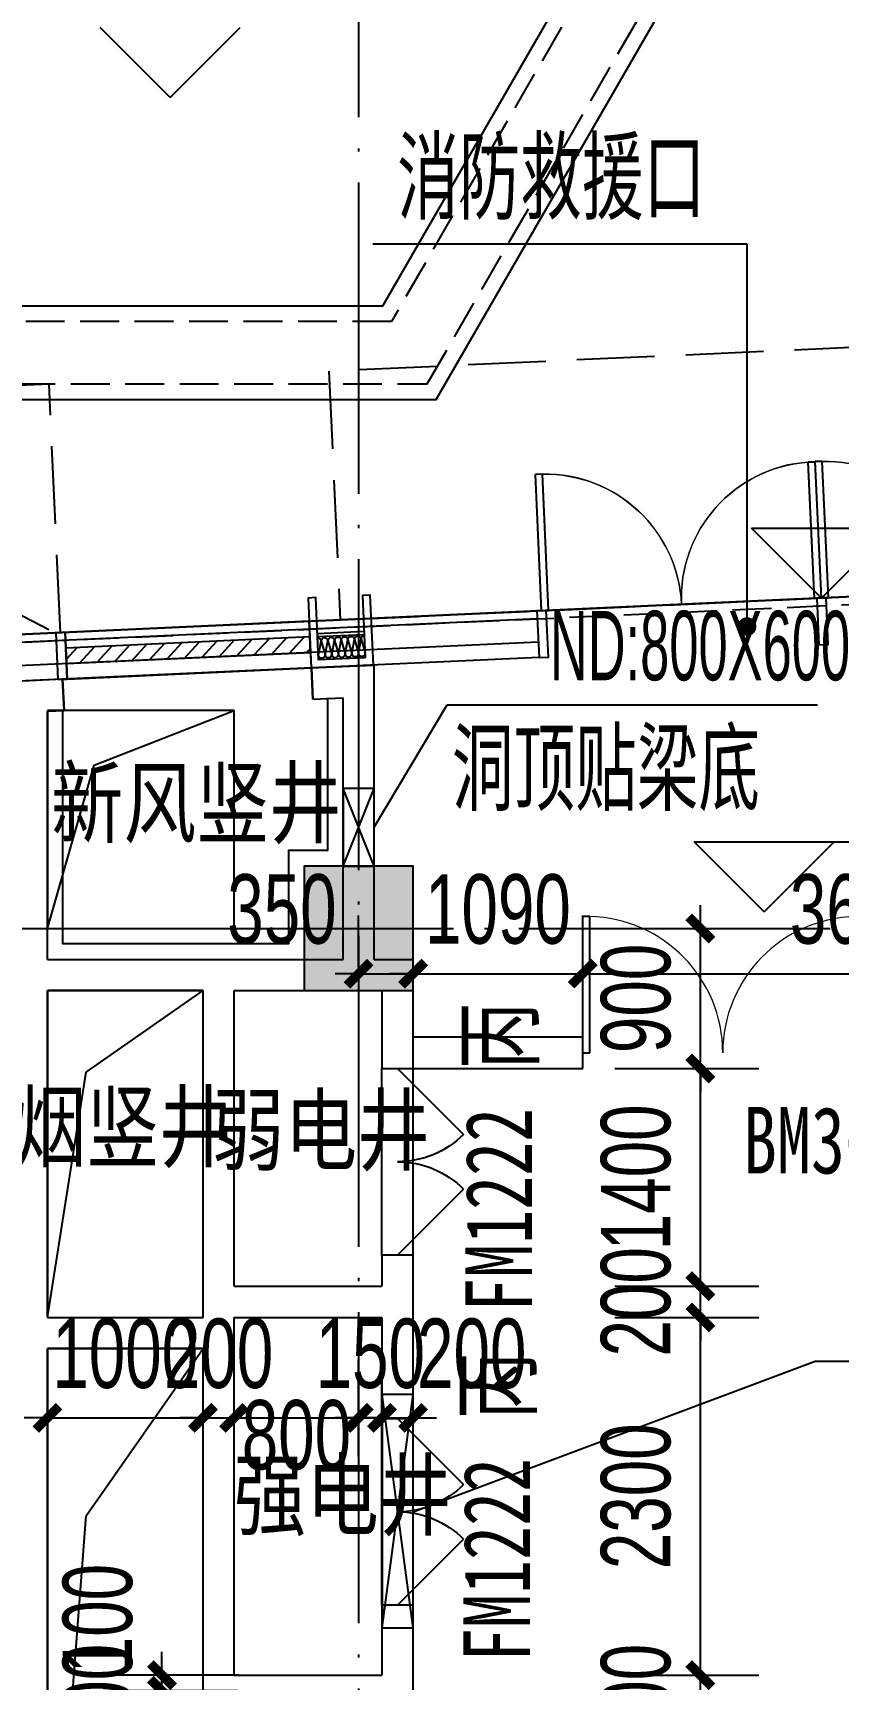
# Model space of a CAD drawing. Extents: x -409435 to 356702, y -107829 to 330904.
# Drawn here: x 84307 to 89481, y 190075 to 200656 of the extents above; entities that cross this region are included whole.
import ezdxf
from ezdxf.xclip import XClip

# ---------------------------------------------------------------- set-up
doc = ezdxf.new("R2010")
doc.units = 0
doc.header["$LTSCALE"] = 1000
doc.header["$MEASUREMENT"] = 0
doc.header["$XCLIPFRAME"] = 0
for name, pattern in [('104-14# 核心筒$0$DOTE', [2.42, 2, -0.2, 0.02, -0.2]), ('14#楼幕墙$0$DASH', [0.35, 0.25, -0.1]), ('DASH', [0.35, 0.25, -0.1]), ('X-104 14#平面$0$$0$DASH', [0.35, 0.25, -0.1]), ('X-104 14#平面$0$DASH', [0.35, 0.25, -0.1])]:
    doc.linetypes.add(name, pattern=pattern)
for name, color, linetype in [('01-标注_尺寸', 124, 'Continuous'), ('01-标注_符号', 200, 'Continuous'), ('02-TEXT_标注', 130, 'Continuous'), ('104-14# 核心筒$0$A-C_玻璃幕墙', 140, 'Continuous'), ('104-14# 核心筒$0$A_AXIS-轴线', 36, '104-14# 核心筒$0$DOTE'), ('104-14# 核心筒$0$A_STR-砼柱', 51, 'Continuous'), ('14#楼幕墙$0$A-C_玻璃幕墙', 140, 'Continuous'), ('14#楼幕墙$0$A-C_窗', 140, 'Continuous'), ('14#楼幕墙$0$A-C_门', 150, 'Continuous'), ('PUB_HATCH', 8, 'Continuous'), ('X-104 14#平面$0$01-标注_标高', 200, 'Continuous'), ('X-104 14#平面$0$02-TEXT_标注', 130, 'Continuous'), ('X-104 14#平面$0$02-TEXT_门窗', 151, 'Continuous'), ('X-104 14#平面$0$A-C_玻璃幕墙', 140, 'Continuous'), ('X-104 14#平面$0$A-C_窗', 140, 'Continuous'), ('X-104 14#平面$0$A-C_门', 150, 'Continuous'), ('X-104 14#平面$0$A-O_散水', 134, 'Continuous'), ('X-104 14#平面$0$A-SUR_保温', 222, 'Continuous'), ('X-104 14#平面$0$A-TECH_暖通', 6, 'Continuous'), ('X-104 14#平面$0$A-TECH_电气', 240, 'Continuous'), ('X-104 14#平面$0$A-TECH_结构', 21, 'Continuous'), ('X-104 14#平面$0$A_STR-砌块墙', 121, 'Continuous'), ('X-104 14#平面$0$DOOR_FIRE', 220, 'Continuous'), ('X-104 14#平面$0$DOOR_FIRE_TEXT', 7, 'Continuous'), ('X-104 14#平面$0$DUCT-新风管立管', 3, 'Continuous'), ('X-104 14#平面$0$DUCT-新风管端线', 2, 'Continuous'), ('建-标注-文本', 254, 'Continuous'), ('建-标注-索引', 75, 'Continuous')]:
    doc.layers.add(name, color=color, linetype=linetype)
doc.styles.add('_TCH_DIM', font='ros.shx', dxfattribs={"width": 0.8, "height": 2, "bigfont": 'jd.shx'})
doc.styles.add('_TCH_DIM_T3', font='ros.shx', dxfattribs={"width": 0.705882, "bigfont": 'jd.shx'})
doc.styles.add('X-104 14#平面$0$_TCH_WINDOW', font='STXIHEI_0.TTF', dxfattribs={"width": 0.75, "height": 3.5})
doc.styles.add('X-104 14#平面$0$Standard', font='STXIHEI_0.TTF', dxfattribs={"width": 0.8})
doc.dimstyles.new('_TCH_ARCH&&150', dxfattribs={"dimtxt": 446.25, "dimasz": 150, "dimexe": 375, "dimexo": 450, "dimgap": 189.375, "dimtad": 1, "dimdec": 0, "dimzin": 0, "dimdsep": 46, "dimtxsty": '_TCH_DIM_T3', "dimblk": 'ARCHTICK', "dimcen": 0.09, "dimclrt": 7, "dimazin": 2, "dimtfac": 1, "dimtdec": 0, "dimtix": 1, "dimtmove": 2, "dimatfit": 3, "dimfxl": 0, "dimtolj": 1, "dimtzin": 0, "dimarcsym": 0})

# ---------------------------------------------------------------- blocks, each defined once
blk = doc.blocks.new('14#楼幕墙$0$A$C678332E3')
blk.add_lwpolyline([(0, 0), (60, 0), (60, 300), (0, 300)], close=True)
blk = doc.blocks.new('14#楼幕墙$0$$LinePat$岩棉板')
at = {"color": 0}
for p, q in [((0, -17), (12, -67)), ((12, -67), (24, -17))]:
    blk.add_line(p, q, dxfattribs=at)
for centre, start, end in [((12, -17), 0, 180), ((0, -67), 270, 0), ((24, -67), 180, 270)]:
    blk.add_arc(centre, 12, start, end, dxfattribs=at)
at = {"layer": 'Defpoints'}
blk.add_point((0, 0.1), dxfattribs=at)
at = {"layer": 'Defpoints', "color": 0}
blk.add_point((24, -84), dxfattribs=at)
blk = doc.blocks.new('*U485')
blk.add_lwpolyline([(300, 0), (0, 0), (0, 150), (300, 150)], close=True)
at = {"color": 8, "xscale": -1.785714284225998, "yscale": 1.782568518697715, "zscale": 1.782568518697715, "rotation": 180}
for p in [(0, 0), (43, 0), (86, 0), (129, 0), (171, 0), (214, 0), (257, 0)]:
    blk.add_blockref('14#楼幕墙$0$$LinePat$岩棉板', p, dxfattribs=at)
blk = doc.blocks.new('14#楼幕墙$0$A$C07E80D9E')
blk.add_lwpolyline([(-350, -50), (-50, -50), (-50, -450), (0, -450), (0, 0), (-400, 0), (-400, -450), (-350, -450)], close=True)
for points in [[(-50, -200), (-350, -200)], [(-50, -220), (-350, -220)]]:
    blk.add_lwpolyline(points)
at = {"layer": '14#楼幕墙$0$A-C_玻璃幕墙', "rotation": 180}
blk.add_blockref('*U485', (-50, -50), dxfattribs=at)
blk = doc.blocks.new('14#楼幕墙$0$A$C140B3602')
for name, p, rotation in [('14#楼幕墙$0$A$C07E80D9E', (69079, 16163), 181.6065577298201), ('14#楼幕墙$0$A$C678332E3', (72343, 16254), 1.606557729673097), ('14#楼幕墙$0$A$C678332E3', (67450, 16117), 1.606557729673097), ('14#楼幕墙$0$A$C678332E3', (70544, 16204), 1.606557729673097)]:
    blk.add_blockref(name, p, dxfattribs=dict(rotation=rotation))
blk = doc.blocks.new('14#楼幕墙$0$A$C22714246')
at = {"linetype": '14#楼幕墙$0$DASH'}
blk.add_lwpolyline([(1740, 497), (870, 0), (0, 497)], dxfattribs=at)
at = {"layer": '14#楼幕墙$0$A-C_玻璃幕墙', "color": 1}
blk.add_lwpolyline([(899, 122, 0, 25, 0), (802, 217, 0, 0, 0), (900, 340, 25, 0, 0), (796, 422, 0, 0, 0)], format="xyseb", dxfattribs=at)
blk = doc.blocks.new('14#楼幕墙$0$$DorLib2D$00000002')
for p, q in [((-0.5, 0), (-0.5, 0.4875)), ((-0.475, 0.4875), (-0.5, 0.4875)), ((-0.475, 0), (-0.475, 0.4875)), ((0.475, 0), (0.475, 0.4875)), ((0.475, 0.4875), (0.5, 0.4875)), ((0.5, 0), (0.5, 0.4875)), ((-0.5, 0), (-0.475, 0)), ((0.5, 0), (0.475, 0))]:
    blk.add_line(p, q)
at = {"lineweight": 13}
for centre, start, end in [((-0.4875, 0), 0, 88.53072), ((0.4875, 0), 91.46928, 180)]:
    blk.add_arc(centre, 0.4875, start, end, dxfattribs=at)
blk = doc.blocks.new('14#楼幕墙')
at = {"layer": '14#楼幕墙$0$A-C_玻璃幕墙'}
for p, q in [((92266, 197155), (62308, 195791)), ((87548, 196890), (82718, 196670)), ((87555, 196740), (82725, 196521)), ((87560, 196641), (82730, 196421))]:
    blk.add_line(p, q, dxfattribs=at)
blk.add_lwpolyline([(120742, 216995), (99427, 222925), (92266, 197155), (62308, 195791), (62738, 196820), (22065, 195795), (17309, 179208), (53491, 179840), (52927, 177185), (83500, 178466), (82418, 175654), (109062, 173768), (119297, 188914), (117563, 189300)], close=True, dxfattribs=at)
at = {"layer": '14#楼幕墙$0$A-C_玻璃幕墙', "linetype": '14#楼幕墙$0$DASH', "ltscale": 2}
for points in [[(84411, 198399), (79017, 198154)], [(84484, 196801), (84411, 198399)]]:
    blk.add_lwpolyline(points, dxfattribs=at)
at = {"layer": '14#楼幕墙$0$A-C_玻璃幕墙', "rotation": 1.000000000000248}
blk.add_blockref('14#楼幕墙$0$A$C140B3602', (17309, 179208), dxfattribs=at)
at = {"layer": '14#楼幕墙$0$A-C_窗', "rotation": 182.6065577298175}
blk.add_blockref('14#楼幕墙$0$A$C22714246', (84432, 197295), dxfattribs=at)
at = {"layer": '14#楼幕墙$0$A-C_门', "xscale": -1800, "yscale": 1800, "zscale": 100, "rotation": 2.606557729849808}
for p in [(90273, 197064), (88475, 196982)]:
    blk.add_blockref('14#楼幕墙$0$$DorLib2D$00000002', p, dxfattribs=at)
blk = doc.blocks.new('_FZH')
blk.add_lwpolyline([(-0.5, -0.5), (0.5, -0.5), (0.5, 0.5), (-0.5, 0.5)], close=True)
at = {"layer": 'PUB_HATCH'}
blk.add_solid([(-0.5, -0.5), (0.5, -0.5), (-0.5, 0.5), (0.5, 0.5)], dxfattribs=at)
blk = doc.blocks.new('104-14# 核心筒')
at = {"layer": '104-14# 核心筒$0$A-C_玻璃幕墙'}
blk.add_lwpolyline([(82417.6, 175653.6), (83499.8, 178465.9), (52926.6, 177184.7), (53491, 179839.8), (17309.3, 179208.2), (22065.4, 195794.6), (62738.3, 196820), (62307.5, 195791.2), (92265.6, 197155.1), (99426.9, 222925), (120741.8, 216994.6), (117562.9, 189300.5), (119297.3, 188914.5), (109062.3, 173767.9), (82417.6, 175653.6)], dxfattribs=at)
at = {"layer": '104-14# 核心筒$0$A_AXIS-轴线'}
for p, q in [((86400, 228733.6), (86400, 169654.9)), ((-9370.1, 194900), (120259.9, 194900))]:
    blk.add_line(p, q, dxfattribs=at)
at = {"layer": '104-14# 核心筒$0$A_STR-砼柱', "xscale": 700, "yscale": 800, "zscale": 800}
blk.add_blockref('_FZH', (86400, 194900), dxfattribs=at)
blk = doc.blocks.new('*U391')
h = blk.add_hatch()
h.set_pattern_fill('ANSI31', color=256, scale=50)
h.set_pattern_definition([(45, (-56042.43, 120006.8), (-56.1266, 56.1266), [])])
h.paths.add_polyline_path([(-1570, 100), (0, 100), (0, 200), (-1570, 200)])
for points in [[(-1570, 0), (0, 0), (0, 300), (-1570, 300)], [(-1570, 100), (0, 100), (0, 200), (-1570, 200)]]:
    blk.add_lwpolyline(points, close=True)
blk = doc.blocks.new('*U423')
blk.add_lwpolyline([(200, 0), (200, 1500), (0, 1500), (0, 0), (200, 0), (0, 1500), (0, 0), (200, 1500)])
blk = doc.blocks.new('X-104 14#平面$0$dd')
at = {"layer": 'X-104 14#平面$0$A-TECH_电气'}
blk.add_blockref('*U423', (86613, -108696), dxfattribs=at)
blk = doc.blocks.new('*U418')
blk.add_lwpolyline([(200, 0), (200, 500), (0, 500), (0, 0), (200, 0), (0, 500), (0, 0), (200, 500)])
blk = doc.blocks.new('X-104 14#平面$0$sdfjladfiididid')
at = {"layer": 'X-104 14#平面$0$A-TECH_暖通'}
blk.add_blockref('*U418', (86300, 195300), dxfattribs=at)
blk = doc.blocks.new('X-104 14#平面$0$$DorLib2D$00000002')
for p, q in [((-0.5, 0), (-0.5, 0.4875)), ((-0.475, 0.4875), (-0.5, 0.4875)), ((-0.475, 0), (-0.475, 0.4875)), ((0.475, 0), (0.475, 0.4875)), ((0.475, 0.4875), (0.5, 0.4875)), ((0.5, 0), (0.5, 0.4875)), ((-0.5, 0), (-0.475, 0)), ((0.5, 0), (0.475, 0))]:
    blk.add_line(p, q)
at = {"lineweight": 13}
for centre, start, end in [((-0.4875, 0), 0, 88.53072), ((0.4875, 0), 91.46928, 180)]:
    blk.add_arc(centre, 0.4875, start, end, dxfattribs=at)
blk = doc.blocks.new('X-104 14#平面$0$$DorLib2D$00000116')
at = {"color": 0}
for p, q in [((-0.5, 0), (-0.1464, 0.3536)), ((0.5, 0), (0.1464, 0.3536))]:
    blk.add_line(p, q, dxfattribs=at)
for centre, start, end in [((-0.5, 0), 0, 45), ((0.5, 0), 135, 180)]:
    blk.add_arc(centre, 0.5, start, end, dxfattribs=at)
blk = doc.blocks.new('X-104 14#平面')
at = {"layer": 'X-104 14#平面$0$01-标注_标高'}
for p, q in [((85188.7, 200241), (84738.7, 200691)), ((85188.7, 200241), (85638.7, 200691)), ((89374.1, 197023.4), (88924.1, 197473.4)), ((88924.1, 197473.4), (90959, 197473.4)), ((89374.1, 197023.4), (89824.1, 197473.4)), ((89006.4, 195007.5), (88556.4, 195457.5)), ((88556.4, 195457.5), (90591.3, 195457.5)), ((89006.4, 195007.5), (89456.4, 195457.5))]:
    blk.add_line(p, q, dxfattribs=at)
at = {"layer": 'X-104 14#平面$0$A-C_玻璃幕墙'}
blk.add_lwpolyline([(82417.6, 175653.6), (83499.8, 178465.9), (52926.6, 177184.7), (53491, 179839.8), (17309.3, 179208.2), (22065.4, 195794.6), (62738.3, 196820), (62307.5, 195791.2), (92265.6, 197155.1), (99426.9, 222925), (120741.8, 216994.6), (117562.9, 189300.5), (119297.3, 188914.5), (109062.3, 173767.9), (82417.6, 175653.6)], dxfattribs=at)
at = {"layer": 'X-104 14#平面$0$A-C_玻璃幕墙', "linetype": 'X-104 14#平面$0$DASH', "ltscale": 2}
blk.add_lwpolyline([(91099.5, 198703.6), (86209.5, 198481), (86282.3, 196882.7), (92265.6, 197155.1), (94479, 205119.8), (92937.4, 205548.2), (91034.5, 198700.7)], dxfattribs=at)
at = {"layer": 'X-104 14#平面$0$A-C_窗', "linetype": 'DASH'}
for p, q in [((84497.8, 196501.1), (84506.8, 196301.3)), ((86105.2, 196374.1), (86096.1, 196573.9))]:
    blk.add_line(p, q, dxfattribs=at)
at = {"layer": 'X-104 14#平面$0$A-O_散水'}
blk.add_lwpolyline([(91629.3, 207692.9), (86552.7, 198900), (24000, 198900), (24000, 198300), (86899.1, 198300), (92226.2, 207526.9)], close=True, dxfattribs=at)
at = {"layer": 'X-104 14#平面$0$A-O_散水', "linetype": 'X-104 14#平面$0$DASH'}
blk.add_lwpolyline([(91728.8, 207665.3), (86610.4, 198800), (24000, 198800), (24000, 198400), (86841.3, 198400), (92126.7, 207554.5)], close=True, dxfattribs=at)
at = {"layer": 'X-104 14#平面$0$A-SUR_保温'}
blk.add_lwpolyline([(86200, 196383), (86200, 195400), (85950, 195400), (85950, 194800), (84500, 194800), (84500, 196296.5)], dxfattribs=at)
at = {"layer": 'X-104 14#平面$0$A-TECH_结构', "linetype": 'X-104 14#平面$0$$0$DASH'}
blk.add_lwpolyline([(82521.6, 175784.7), (83573.8, 178519), (52988.9, 177237.3), (53553, 179890.9), (17376, 179259.4), (22103.3, 195745.6), (62662.4, 196768.1), (62230.9, 195737.7), (92304.1, 197106.8), (95072, 207067.2)], dxfattribs=at)
at = {"layer": 'X-104 14#平面$0$A_STR-砌块墙'}
for p, q in [((86500, 196592.3), (86096.1, 196573.9)), ((86500, 194700), (86500, 196592.3)), ((84497.8, 196501.1), (84200, 196487.6)), ((84506.8, 196301.3), (84497.8, 196501.1)), ((86096.1, 196573.9), (86105.2, 196374.1)), ((86105.2, 196374.1), (86300, 196383)), ((86300, 194700), (86300, 196383)), ((84400, 196296.5), (84506.8, 196301.3)), ((84400, 194700), (84400, 196296.5)), ((84400, 194700), (85500, 194700)), ((85500, 194700), (86300, 194700)), ((86500, 194700), (86750, 194700)), ((86750, 194000), (86750, 194700)), ((84400, 194500), (85400, 194500)), ((84400, 192400), (84400, 194500)), ((85400, 192500), (85400, 194500)), ((85600, 194500), (86400, 194500)), ((85600, 192600), (85600, 194500)), ((86400, 194500), (86550, 194500)), ((86550, 194500), (86550, 194000)), ((87839.9, 194199.9), (86750, 194199.9)), ((87839.9, 193999.9), (87839.9, 194199.9)), ((86550, 194000), (86750, 194000)), ((86750, 193999.9), (87839.9, 193999.9)), ((86750, 192800), (86550, 192800)), ((86550, 192800), (86550, 192600)), ((86750, 192500), (86750, 192800)), ((85600, 192600), (86550, 192600)), ((85400, 192400), (85400, 192500)), ((86750, 191750), (86750, 192500)), ((84400, 192400), (85400, 192400)), ((85600, 192300), (85600, 192400)), ((85600, 192400), (86550, 192400)), ((86550, 192400), (86550, 191750)), ((85600, 190100), (85600, 192300)), ((84400, 192200), (85400, 192200)), ((84400, 187900), (84400, 192200)), ((85400, 190000), (85400, 192200)), ((86550, 191750), (86750, 191750)), ((86750, 190550), (86550, 190550)), ((86550, 190550), (86550, 190100)), ((86750, 190000), (86750, 190550)), ((85600, 190100), (86550, 190100))]:
    blk.add_line(p, q, dxfattribs=at)
at = {"layer": 'X-104 14#平面$0$DOOR_FIRE'}
for p, q in [((86550, 192800), (86550, 194000)), ((86750, 192800), (86750, 194000)), ((86550, 190550), (86550, 191750)), ((86750, 190550), (86750, 191750))]:
    blk.add_line(p, q, dxfattribs=at)
at = {"layer": 'X-104 14#平面$0$DUCT-新风管立管'}
for p, q in [((85600, 196300), (84400, 196300)), ((84400, 196300), (84400, 194900)), ((85600, 194900), (85600, 196300)), ((84400, 194900), (85600, 194900)), ((85400, 194500), (84400, 194500)), ((84400, 194500), (84400, 192400)), ((85400, 192400), (85400, 194500)), ((84400, 192400), (85400, 192400)), ((85400, 192200), (84400, 192200)), ((84400, 192200), (84400, 187900)), ((85400, 187900), (85400, 192200))]:
    blk.add_line(p, q, dxfattribs=at)
at = {"layer": 'X-104 14#平面$0$DUCT-新风管端线'}
for p, q in [((84700, 195950), (85600, 196300)), ((84400, 194900), (84700, 195950)), ((84650, 193975), (85400, 194500)), ((84400, 192400), (84650, 193975)), ((84650, 191125), (85400, 192200)), ((84400, 187900), (84650, 191125))]:
    blk.add_line(p, q, dxfattribs=at)
ref = blk.add_blockref('104-14# 核心筒', (0, 0))
XClip(ref).set_block_clipping_path([(-38664.3623821461, -25500), (139216.5485069363, 330900)])
for name, p in [('X-104 14#平面$0$dd', (-62.7, 299100)), ('14#楼幕墙', (0, 0)), ('X-104 14#平面$0$sdfjladfiididid', (0, 0))]:
    blk.add_blockref(name, p)
at = {"layer": 'X-104 14#平面$0$A-C_窗', "rotation": 2.616556001988863}
blk.add_blockref('*U391', (86096.1, 196574.2), dxfattribs=at)
at = {"layer": 'X-104 14#平面$0$A-C_门', "xscale": 1800, "yscale": 1800, "zscale": 100, "rotation": 2.606557730057283}
for p in [(90273.2, 197064.4), (88475, 196982.5)]:
    blk.add_blockref('X-104 14#平面$0$$DorLib2D$00000002', p, dxfattribs=at)
at = {"layer": 'X-104 14#平面$0$A-C_门', "xscale": 1800, "yscale": 1800, "zscale": 200}
blk.add_blockref('X-104 14#平面$0$$DorLib2D$00000002', (88739.9, 194099.9), dxfattribs=at)
at = {"layer": 'X-104 14#平面$0$DOOR_FIRE', "xscale": 1200, "yscale": -1200, "zscale": 200, "rotation": 90}
for p in [(86650, 193400), (86650, 191150)]:
    blk.add_blockref('X-104 14#平面$0$$DorLib2D$00000116', p, dxfattribs=at)
at = {"layer": 'X-104 14#平面$0$02-TEXT_标注', "style": 'X-104 14#平面$0$Standard', "width": 0.8}
for s, p in [('新风竖井', (84422, 195493.5, -3000)), ('油烟竖井', (83715.1, 193411.2, 3000)), ('弱电井', (85455.7, 193389.8)), ('强电井', (85595.4, 191044.5))]:
    blk.add_text(s, height=428.14, dxfattribs=at).set_placement(p)
at = {"layer": 'X-104 14#平面$0$02-TEXT_门窗', "style": 'X-104 14#平面$0$_TCH_WINDOW', "width": 0.75}
blk.add_text('BM3623', height=428.14, dxfattribs=at).set_placement((88870, 193324.9))
at = {"layer": 'X-104 14#平面$0$DOOR_FIRE_TEXT', "style": 'X-104 14#平面$0$_TCH_WINDOW', "width": 0.75}
for s, height, p in [('丙', 428.1, (87514.1, 193991.7)), ('FM1222', 428.14, (87514.1, 192435.6)), ('丙', 428.1, (87500.8, 191741.7)), ('FM1222', 428.14, (87500.8, 190185.6))]:
    blk.add_text(s, height=height, rotation=90, dxfattribs=at).set_placement(p)
blk = doc.blocks.new('ddcc')
at = {"layer": '01-标注_符号'}
for p, q in [((86750, 191150), (89334, 192118)), ((89334, 192118), (92795, 192118))]:
    blk.add_line(p, q, dxfattribs=at)
blk = doc.blocks.new('sjdfadsfiididdi')
at = {"layer": '建-标注-索引'}
for p, q in [((86500, 195550), (86968, 196338)), ((86968, 196338), (89348, 196338))]:
    blk.add_line(p, q, dxfattribs=at)
at = {"layer": '建-标注-文本', "style": '_TCH_DIM'}
for s, height, width, p in [('ND:800X600', 446.2, 0.564706, (87629, 196495)), ('洞顶贴梁底', 520.9, 0.8, (87000, 195655))]:
    blk.add_text(s, height=height, dxfattribs=dict(at, width=width)).set_placement(p)
blk = doc.blocks.new('_ArchTick')
at = {"color": 0, "linetype": 'ByBlock', "const_width": 0.4}
blk.add_lwpolyline([(-0.5, -0.5), (0.5, 0.5)], dxfattribs=at)
blk = doc.blocks.new('*D2238')
at = {"layer": '01-标注_尺寸', "color": 0, "lineweight": -2, "transparency": 16777216}
for p, q in [((88596, 190100), (88596, 190250)), ((88046, 190100), (88971, 190100)), ((88596, 189800), (88596, 190100)), ((88046, 189800), (88971, 189800)), ((88596, 189800), (88596, 189650))]:
    blk.add_line(p, q, dxfattribs=at)
at = {"layer": 'Defpoints', "color": 0, "transparency": 16777216}
for p in [(87596, 190100), (88596, 190100), (87596, 189800)]:
    blk.add_point(p, dxfattribs=at)
at = {"layer": '01-标注_尺寸', "color": 0, "lineweight": -2, "transparency": 16777216, "xscale": 150, "yscale": 150, "zscale": 150}
for p, rotation in [((88596, 190100), 270), ((88596, 189800), 90)]:
    blk.add_blockref('_ArchTick', p, dxfattribs=dict(at, rotation=rotation))
at = {"layer": '01-标注_尺寸', "color": 7, "transparency": 16777216, "insert": (88183, 189950), "char_height": 446.2, "attachment_point": 5, "rotation": 90, "style": '_TCH_DIM_T3'}
blk.add_mtext('\\A1;300', dxfattribs=at)
blk = doc.blocks.new('*D2239')
at = {"layer": '01-标注_尺寸', "color": 0, "lineweight": -2, "transparency": 16777216}
for p, q in [((88046, 192400), (88971, 192400)), ((88596, 190100), (88596, 192400)), ((88046, 190100), (88971, 190100))]:
    blk.add_line(p, q, dxfattribs=at)
at = {"layer": 'Defpoints', "color": 0, "transparency": 16777216}
for p in [(87596, 192400), (88596, 192400), (87596, 190100)]:
    blk.add_point(p, dxfattribs=at)
at = {"layer": '01-标注_尺寸', "color": 0, "lineweight": -2, "transparency": 16777216, "xscale": 150, "yscale": 150, "zscale": 150}
for p, rotation in [((88596, 192400), 90), ((88596, 190100), 270)]:
    blk.add_blockref('_ArchTick', p, dxfattribs=dict(at, rotation=rotation))
at = {"layer": '01-标注_尺寸', "color": 7, "transparency": 16777216, "insert": (88183, 191250), "char_height": 446.2, "attachment_point": 5, "rotation": 90, "style": '_TCH_DIM_T3'}
blk.add_mtext('\\A1;2300', dxfattribs=at)
blk = doc.blocks.new('*D2240')
at = {"layer": '01-标注_尺寸', "color": 0, "lineweight": -2, "transparency": 16777216}
for p, q in [((88596, 192600), (88596, 192750)), ((88046, 192600), (88971, 192600)), ((88596, 192400), (88596, 192600)), ((88046, 192400), (88971, 192400)), ((88596, 192400), (88596, 192250))]:
    blk.add_line(p, q, dxfattribs=at)
at = {"layer": 'Defpoints', "color": 0, "transparency": 16777216}
for p in [(87596, 192600), (88596, 192600), (87596, 192400)]:
    blk.add_point(p, dxfattribs=at)
at = {"layer": '01-标注_尺寸', "color": 0, "lineweight": -2, "transparency": 16777216, "xscale": 150, "yscale": 150, "zscale": 150}
for p, rotation in [((88596, 192600), 270), ((88596, 192400), 90)]:
    blk.add_blockref('_ArchTick', p, dxfattribs=dict(at, rotation=rotation))
at = {"layer": '01-标注_尺寸', "color": 7, "transparency": 16777216, "insert": (88183, 192500), "char_height": 446.2, "attachment_point": 5, "rotation": 90, "style": '_TCH_DIM_T3'}
blk.add_mtext('\\A1;200', dxfattribs=at)
blk = doc.blocks.new('*D2241')
at = {"layer": '01-标注_尺寸', "color": 0, "lineweight": -2, "transparency": 16777216}
for p, q in [((88046, 194000), (88971, 194000)), ((88596, 192600), (88596, 194000)), ((88046, 192600), (88971, 192600))]:
    blk.add_line(p, q, dxfattribs=at)
at = {"layer": 'Defpoints', "color": 0, "transparency": 16777216}
for p in [(87596, 194000), (88596, 194000), (87596, 192600)]:
    blk.add_point(p, dxfattribs=at)
at = {"layer": '01-标注_尺寸', "color": 0, "lineweight": -2, "transparency": 16777216, "xscale": 150, "yscale": 150, "zscale": 150}
for p, rotation in [((88596, 194000), 90), ((88596, 192600), 270)]:
    blk.add_blockref('_ArchTick', p, dxfattribs=dict(at, rotation=rotation))
at = {"layer": '01-标注_尺寸', "color": 7, "transparency": 16777216, "insert": (88183, 193300), "char_height": 446.2, "attachment_point": 5, "rotation": 90, "style": '_TCH_DIM_T3'}
blk.add_mtext('\\A1;1400', dxfattribs=at)
blk = doc.blocks.new('*D2242')
at = {"layer": '01-标注_尺寸', "color": 0, "lineweight": -2, "transparency": 16777216}
for p, q in [((88596, 194900), (88596, 195050)), ((88046, 194900), (88971, 194900)), ((88596, 194000), (88596, 194900)), ((88046, 194000), (88971, 194000)), ((88596, 194000), (88596, 193850))]:
    blk.add_line(p, q, dxfattribs=at)
at = {"layer": 'Defpoints', "color": 0, "transparency": 16777216}
for p in [(87596, 194900), (88596, 194900), (87596, 194000)]:
    blk.add_point(p, dxfattribs=at)
at = {"layer": '01-标注_尺寸', "color": 0, "lineweight": -2, "transparency": 16777216, "xscale": 150, "yscale": 150, "zscale": 150}
for p, rotation in [((88596, 194900), 270), ((88596, 194000), 90)]:
    blk.add_blockref('_ArchTick', p, dxfattribs=dict(at, rotation=rotation))
at = {"layer": '01-标注_尺寸', "color": 7, "transparency": 16777216, "insert": (88183, 194450), "char_height": 446.2, "attachment_point": 5, "rotation": 90, "style": '_TCH_DIM_T3'}
blk.add_mtext('\\A1;900', dxfattribs=at)
blk = doc.blocks.new('*D2243')
at = {"layer": '01-标注_尺寸', "color": 0, "lineweight": -2, "transparency": 16777216}
for p, q in [((84400, 191506), (84400, 192129)), ((85400, 191506), (85400, 192129)), ((84400, 191754), (84250, 191754)), ((84400, 191754), (85400, 191754)), ((85400, 191754), (85550, 191754))]:
    blk.add_line(p, q, dxfattribs=at)
at = {"layer": 'Defpoints', "color": 0, "transparency": 16777216}
for p in [(85400, 191754), (84400, 191056), (85400, 191056)]:
    blk.add_point(p, dxfattribs=at)
at = {"layer": '01-标注_尺寸', "color": 0, "lineweight": -2, "transparency": 16777216, "xscale": 150, "yscale": 150, "zscale": 150}
blk.add_blockref('_ArchTick', (84400, 191754), dxfattribs=at)
at = {"layer": '01-标注_尺寸', "color": 0, "lineweight": -2, "transparency": 16777216, "xscale": 150, "yscale": 150, "zscale": 150, "rotation": 180}
blk.add_blockref('_ArchTick', (85400, 191754), dxfattribs=at)
at = {"layer": '01-标注_尺寸', "color": 7, "transparency": 16777216, "insert": (84900, 192166), "char_height": 446.2, "attachment_point": 5, "style": '_TCH_DIM_T3'}
blk.add_mtext('\\A1;1000', dxfattribs=at)
blk = doc.blocks.new('*D2244')
at = {"layer": '01-标注_尺寸', "color": 0, "lineweight": -2, "transparency": 16777216}
for p, q in [((85400, 191506), (85400, 192129)), ((85600, 191506), (85600, 192129)), ((85400, 191754), (85250, 191754)), ((85400, 191754), (85600, 191754)), ((85600, 191754), (85750, 191754))]:
    blk.add_line(p, q, dxfattribs=at)
at = {"layer": 'Defpoints', "color": 0, "transparency": 16777216}
for p in [(85600, 191754), (85400, 191056), (85600, 191056)]:
    blk.add_point(p, dxfattribs=at)
at = {"layer": '01-标注_尺寸', "color": 0, "lineweight": -2, "transparency": 16777216, "xscale": 150, "yscale": 150, "zscale": 150}
blk.add_blockref('_ArchTick', (85400, 191754), dxfattribs=at)
at = {"layer": '01-标注_尺寸', "color": 0, "lineweight": -2, "transparency": 16777216, "xscale": 150, "yscale": 150, "zscale": 150, "rotation": 180}
blk.add_blockref('_ArchTick', (85600, 191754), dxfattribs=at)
at = {"layer": '01-标注_尺寸', "color": 7, "transparency": 16777216, "insert": (85500, 192166), "char_height": 446.2, "attachment_point": 5, "style": '_TCH_DIM_T3'}
blk.add_mtext('\\A1;200', dxfattribs=at)
blk = doc.blocks.new('*D2245')
at = {"layer": '01-标注_尺寸', "color": 0, "lineweight": -2, "transparency": 16777216}
for p, q in [((85600, 191506), (85600, 192129)), ((86400, 191506), (86400, 192129)), ((85600, 191754), (86400, 191754))]:
    blk.add_line(p, q, dxfattribs=at)
at = {"layer": 'Defpoints', "color": 0, "transparency": 16777216}
for p in [(86400, 191754), (85600, 191056), (86400, 191056)]:
    blk.add_point(p, dxfattribs=at)
at = {"layer": '01-标注_尺寸', "color": 0, "lineweight": -2, "transparency": 16777216, "xscale": 150, "yscale": 150, "zscale": 150, "rotation": 180}
blk.add_blockref('_ArchTick', (85600, 191754), dxfattribs=at)
at = {"layer": '01-标注_尺寸', "color": 0, "lineweight": -2, "transparency": 16777216, "xscale": 150, "yscale": 150, "zscale": 150}
blk.add_blockref('_ArchTick', (86400, 191754), dxfattribs=at)
at = {"layer": '01-标注_尺寸', "color": 7, "transparency": 16777216, "insert": (86000, 191642), "char_height": 446.2, "attachment_point": 5, "style": '_TCH_DIM_T3'}
blk.add_mtext('\\A1;800', dxfattribs=at)
blk = doc.blocks.new('*D2246')
at = {"layer": '01-标注_尺寸', "color": 0, "lineweight": -2, "transparency": 16777216}
for p, q in [((86400, 191506), (86400, 192129)), ((86550, 191506), (86550, 192129)), ((86400, 191754), (86250, 191754)), ((86400, 191754), (86550, 191754)), ((86550, 191754), (86700, 191754))]:
    blk.add_line(p, q, dxfattribs=at)
at = {"layer": 'Defpoints', "color": 0, "transparency": 16777216}
for p in [(86550, 191754), (86400, 191056), (86550, 191056)]:
    blk.add_point(p, dxfattribs=at)
at = {"layer": '01-标注_尺寸', "color": 0, "lineweight": -2, "transparency": 16777216, "xscale": 150, "yscale": 150, "zscale": 150}
blk.add_blockref('_ArchTick', (86400, 191754), dxfattribs=at)
at = {"layer": '01-标注_尺寸', "color": 0, "lineweight": -2, "transparency": 16777216, "xscale": 150, "yscale": 150, "zscale": 150, "rotation": 180}
blk.add_blockref('_ArchTick', (86550, 191754), dxfattribs=at)
at = {"layer": '01-标注_尺寸', "color": 7, "transparency": 16777216, "insert": (86475, 192166), "char_height": 446.2, "attachment_point": 5, "style": '_TCH_DIM_T3'}
blk.add_mtext('\\A1;150', dxfattribs=at)
blk = doc.blocks.new('*D2247')
at = {"layer": '01-标注_尺寸', "color": 0, "lineweight": -2, "transparency": 16777216}
for p, q in [((86550, 191506), (86550, 192129)), ((86750, 191506), (86750, 192129)), ((86550, 191754), (86400, 191754)), ((86550, 191754), (86750, 191754)), ((86750, 191754), (86900, 191754))]:
    blk.add_line(p, q, dxfattribs=at)
at = {"layer": 'Defpoints', "color": 0, "transparency": 16777216}
for p in [(86750, 191754), (86550, 191056), (86750, 191056)]:
    blk.add_point(p, dxfattribs=at)
at = {"layer": '01-标注_尺寸', "color": 0, "lineweight": -2, "transparency": 16777216, "xscale": 150, "yscale": 150, "zscale": 150}
blk.add_blockref('_ArchTick', (86550, 191754), dxfattribs=at)
at = {"layer": '01-标注_尺寸', "color": 0, "lineweight": -2, "transparency": 16777216, "xscale": 150, "yscale": 150, "zscale": 150, "rotation": 180}
blk.add_blockref('_ArchTick', (86750, 191754), dxfattribs=at)
at = {"layer": '01-标注_尺寸', "color": 7, "transparency": 16777216, "insert": (87127, 192166), "char_height": 446.2, "attachment_point": 5, "style": '_TCH_DIM_T3'}
blk.add_mtext('\\A1;200', dxfattribs=at)
blk = doc.blocks.new('*D2352')
at = {"layer": '01-标注_尺寸', "color": 0, "lineweight": -2, "transparency": 16777216}
for p, q in [((86400, 194650), (86400, 194984)), ((86750, 194650), (86750, 194984)), ((86400, 194609), (86250, 194609)), ((86400, 194609), (86750, 194609)), ((86750, 194609), (86900, 194609))]:
    blk.add_line(p, q, dxfattribs=at)
at = {"layer": 'Defpoints', "color": 0, "transparency": 16777216}
for p in [(86750, 194609), (86400, 194200), (86750, 194200)]:
    blk.add_point(p, dxfattribs=at)
at = {"layer": '01-标注_尺寸', "color": 0, "lineweight": -2, "transparency": 16777216, "xscale": 150, "yscale": 150, "zscale": 150}
blk.add_blockref('_ArchTick', (86400, 194609), dxfattribs=at)
at = {"layer": '01-标注_尺寸', "color": 0, "lineweight": -2, "transparency": 16777216, "xscale": 150, "yscale": 150, "zscale": 150, "rotation": 180}
blk.add_blockref('_ArchTick', (86750, 194609), dxfattribs=at)
at = {"layer": '01-标注_尺寸', "color": 7, "transparency": 16777216, "insert": (85907, 195022), "char_height": 446.2, "attachment_point": 5, "style": '_TCH_DIM_T3'}
blk.add_mtext('\\A1;350', dxfattribs=at)
blk = doc.blocks.new('*D2353')
at = {"layer": '01-标注_尺寸', "color": 0, "lineweight": -2, "transparency": 16777216}
for p, q in [((86750, 194650), (86750, 194984)), ((87840, 194650), (87840, 194984)), ((86750, 194609), (86600, 194609)), ((86750, 194609), (87840, 194609)), ((87840, 194609), (87990, 194609))]:
    blk.add_line(p, q, dxfattribs=at)
at = {"layer": 'Defpoints', "color": 0, "transparency": 16777216}
for p in [(87840, 194609), (86750, 194200), (87840, 194200)]:
    blk.add_point(p, dxfattribs=at)
at = {"layer": '01-标注_尺寸', "color": 0, "lineweight": -2, "transparency": 16777216, "xscale": 150, "yscale": 150, "zscale": 150}
blk.add_blockref('_ArchTick', (86750, 194609), dxfattribs=at)
at = {"layer": '01-标注_尺寸', "color": 0, "lineweight": -2, "transparency": 16777216, "xscale": 150, "yscale": 150, "zscale": 150, "rotation": 180}
blk.add_blockref('_ArchTick', (87840, 194609), dxfattribs=at)
at = {"layer": '01-标注_尺寸', "color": 7, "transparency": 16777216, "insert": (87295, 195022), "char_height": 446.2, "attachment_point": 5, "style": '_TCH_DIM_T3'}
blk.add_mtext('\\A1;1090', dxfattribs=at)
blk = doc.blocks.new('*D2354')
at = {"layer": '01-标注_尺寸', "color": 0, "lineweight": -2, "transparency": 16777216}
for p, q in [((87840, 194650), (87840, 194984)), ((91440, 194650), (91440, 194984)), ((87840, 194609), (91440, 194609))]:
    blk.add_line(p, q, dxfattribs=at)
at = {"layer": 'Defpoints', "color": 0, "transparency": 16777216}
for p in [(91440, 194609), (87840, 194200), (91440, 194200)]:
    blk.add_point(p, dxfattribs=at)
at = {"layer": '01-标注_尺寸', "color": 0, "lineweight": -2, "transparency": 16777216, "xscale": 150, "yscale": 150, "zscale": 150, "rotation": 180}
blk.add_blockref('_ArchTick', (87840, 194609), dxfattribs=at)
at = {"layer": '01-标注_尺寸', "color": 0, "lineweight": -2, "transparency": 16777216, "xscale": 150, "yscale": 150, "zscale": 150}
blk.add_blockref('_ArchTick', (91440, 194609), dxfattribs=at)
at = {"layer": '01-标注_尺寸', "color": 7, "transparency": 16777216, "insert": (89640, 195022), "char_height": 446.2, "attachment_point": 5, "style": '_TCH_DIM_T3'}
blk.add_mtext('\\A1;3600', dxfattribs=at)
blk = doc.blocks.new('*D2590')
at = {"layer": '01-标注_尺寸', "color": 0, "lineweight": -2, "transparency": 16777216}
for p, q in [((85136, 190000), (85136, 190150)), ((85625, 190000), (84761, 190000)), ((85136, 189900), (85136, 190000)), ((85625, 189900), (84761, 189900)), ((85136, 189900), (85136, 189750))]:
    blk.add_line(p, q, dxfattribs=at)
at = {"layer": 'Defpoints', "color": 0, "transparency": 16777216}
for p in [(85136, 190000), (86075, 190000), (86075, 189900)]:
    blk.add_point(p, dxfattribs=at)
at = {"layer": '01-标注_尺寸', "color": 0, "lineweight": -2, "transparency": 16777216, "xscale": 150, "yscale": 150, "zscale": 150}
for p, rotation in [((85136, 190000), 270), ((85136, 189900), 90)]:
    blk.add_blockref('_ArchTick', p, dxfattribs=dict(at, rotation=rotation))
at = {"layer": '01-标注_尺寸', "color": 7, "transparency": 16777216, "insert": (84724, 189950), "char_height": 446.2, "attachment_point": 5, "rotation": 90, "style": '_TCH_DIM_T3'}
blk.add_mtext('\\A1;100', dxfattribs=at)
blk = doc.blocks.new('*D2591')
at = {"layer": '01-标注_尺寸', "color": 0, "lineweight": -2, "transparency": 16777216}
for p, q in [((85136, 190100), (85136, 190250)), ((85625, 190100), (84761, 190100)), ((85136, 190000), (85136, 190100)), ((85625, 190000), (84761, 190000)), ((85136, 190000), (85136, 189850))]:
    blk.add_line(p, q, dxfattribs=at)
at = {"layer": 'Defpoints', "color": 0, "transparency": 16777216}
for p in [(85136, 190100), (86075, 190100), (86075, 190000)]:
    blk.add_point(p, dxfattribs=at)
at = {"layer": '01-标注_尺寸', "color": 0, "lineweight": -2, "transparency": 16777216, "xscale": 150, "yscale": 150, "zscale": 150}
for p, rotation in [((85136, 190100), 270), ((85136, 190000), 90)]:
    blk.add_blockref('_ArchTick', p, dxfattribs=dict(at, rotation=rotation))
at = {"layer": '01-标注_尺寸', "color": 7, "transparency": 16777216, "insert": (84724, 190464), "char_height": 446.2, "attachment_point": 5, "rotation": 90, "style": '_TCH_DIM_T3'}
blk.add_mtext('\\A1;100', dxfattribs=at)

msp = doc.modelspace()

# ---------------------------------------------------------------- linework, layer by layer
at = {"layer": '01-标注_符号'}
for p, q in [((88896.3, 199297.9), (86490.3, 199297.9)), ((88896.3, 196840.2), (88896.3, 199297.9))]:
    msp.add_line(p, q, dxfattribs=at)
msp.add_lwpolyline([(84374.7, 200798.8, 0, 0, 0), (84374.7, 200241.7, 120, 0, 0), (84374.7, 199791.7, 0, 0, 0)], format="xyseb", dxfattribs=at)
at = {"layer": '01-标注_符号', "const_width": 60}
msp.add_lwpolyline([(88896.3, 196810.2, 1), (88896.3, 196870.2, 1)], format="xyb", close=True, dxfattribs=at)

# ---------------------------------------------------------------- block references
for name in ['X-104 14#平面', 'ddcc', 'sjdfadsfiididdi']:
    msp.add_blockref(name, (0, 0))

# ---------------------------------------------------------------- texts
at = {"layer": '02-TEXT_标注', "style": '_TCH_DIM', "width": 0.8}
msp.add_text('消防救援口', height=520.93, dxfattribs=at).set_placement((86647.8, 199455.4))

# ---------------------------------------------------------------- dimensions: what is measured, and where the dimension line sits
at = {"layer": '01-标注_尺寸'}
for base, p1, p2, angle, picture, middle in [((86750, 194609.4), (86400, 194199.9), (86750, 194199.9), 0, '*D2352', (85907.2, 195021.9)), ((86750, 191753.6), (86550, 191056.1), (86750, 191056.1), 0, '*D2247', (87126.8, 192166.1)), ((86400, 191753.6), (85600, 191056.1), (86400, 191056.1), 0, '*D2245', (86000, 191642.3)), ((85136.3, 190100), (86075, 190000), (86075, 190100), 90, '*D2591', (84723.8, 190464.2))]:
    dim = msp.add_linear_dim(base=base, p1=p1, p2=p2, angle=angle, dimstyle='_TCH_ARCH&&150', dxfattribs=at)
    dim.commit()
    dim.dimension.update_dxf_attribs({"geometry": picture, "text_midpoint": middle, "dimtype": 161})
for p1, p2, distance, picture, middle in [((86750, 194199.9), (87839.9, 194199.9), 409.5, '*D2353', (87295, 195021.9)), ((87839.9, 194199.9), (91439.9, 194199.9), 409.5, '*D2354', (89639.9, 195021.9)), ((87595.6, 193999.9), (87595.6, 194900), -1000.4, '*D2242', (88183.4, 194449.9)), ((87595.6, 192600), (87595.6, 193999.9), -1000.4, '*D2241', (88183.4, 193299.9)), ((87595.6, 192400), (87595.6, 192600), -1000.4, '*D2240', (88183.4, 192500)), ((87595.6, 190100), (87595.6, 192400), -1000.4, '*D2239', (88183.4, 191250)), ((84400, 191056.1), (85400, 191056.1), 697.5, '*D2243', (84900, 192166.1)), ((85400, 191056.1), (85600, 191056.1), 697.5, '*D2244', (85500, 192166.1)), ((86400, 191056.1), (86550, 191056.1), 697.5, '*D2246', (86475, 192166.1)), ((86075, 189900), (86075, 190000), 938.7, '*D2590', (84723.8, 189950)), ((87595.6, 189800), (87595.6, 190100), -1000.4, '*D2238', (88183.4, 189950))]:
    dim = msp.add_aligned_dim(p1=p1, p2=p2, distance=distance, dimstyle='_TCH_ARCH&&150', dxfattribs=at)
    dim.commit()
    dim.dimension.update_dxf_attribs({"geometry": picture, "text_midpoint": middle})

doc.saveas('drawing.dxf')
